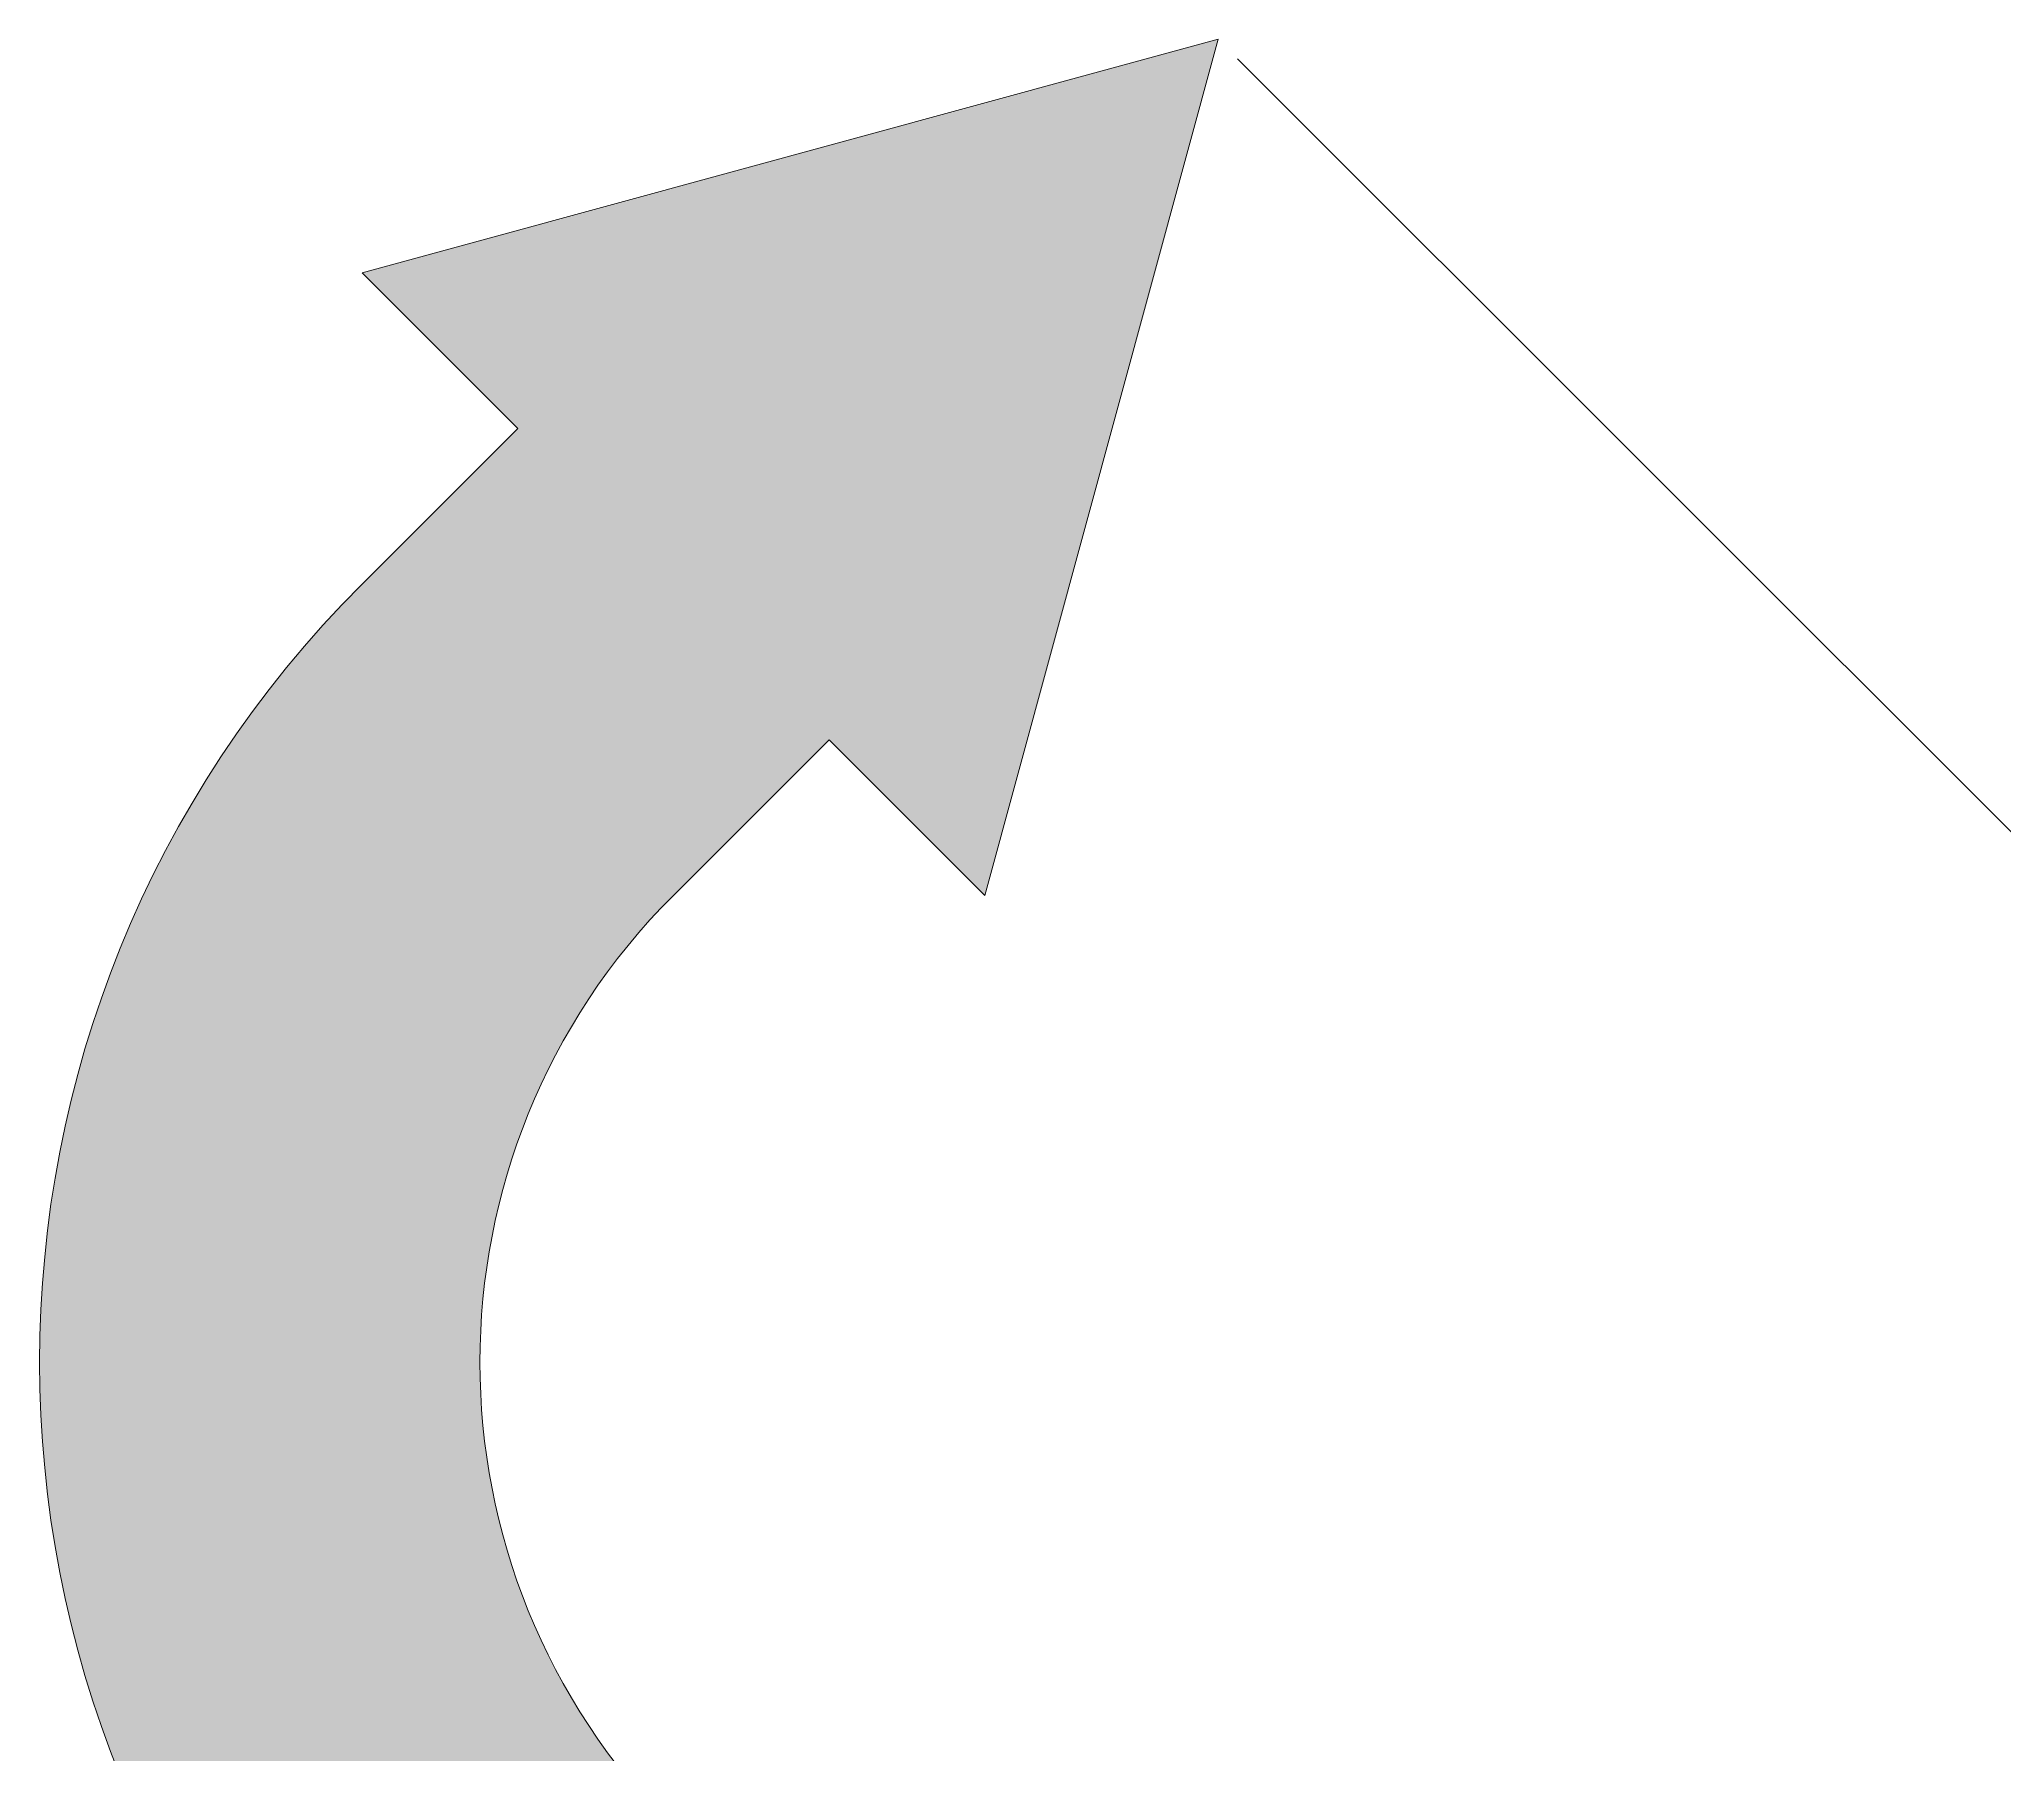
# Model space of a CAD drawing. Header units: inches. Extents: x -3859 to 7158, y 3705 to 4657.
# Drawn here: x 1369.1 to 1422.6, y 4168.5 to 4215.3 of the extents above; entities that cross this region are included whole.
import ezdxf

# ---------------------------------------------------------------- set-up
doc = ezdxf.new("R2010")
doc.units = ezdxf.units.IN
doc.header["$MEASUREMENT"] = 0
doc.layers.get('DEFPOINTS').update_dxf_attribs({"lineweight": 0})
for name, color, linetype, lineweight in [('D6', 6, 'Continuous', 0), ('Dimension', 4, 'Continuous', 0), ('Hatches', 6, 'Continuous', 0)]:
    doc.layers.add(name, color=color, linetype=linetype, lineweight=lineweight)
doc.styles.get("Standard").update_dxf_attribs({"font": 'ARIALN.TTF'})
doc.dimstyles.get("Standard").update_dxf_attribs({"dimtxt": 0.18, "dimasz": 0.18, "dimexe": 0.18, "dimexo": 0.0625, "dimgap": 0.09, "dimtad": 1, "dimdec": 4, "dimzin": 0, "dimdsep": 46, "dimlunit": 4, "dimtxsty": 'Standard', "dimcen": 0.09, "dimadec": 0, "dimazin": 0, "dimtfac": 1, "dimtdec": 4, "dimtofl": 0, "dimtmove": 0, "dimatfit": 3, "dimfxl": 1, "dimtolj": 1, "dimtzin": 0, "dimarcsym": 0})

# ---------------------------------------------------------------- blocks, each defined once
blk = doc.blocks.new('*D114')
at = {"layer": 'DEFPOINTS', "color": 0, "transparency": 16777216}
for p in [(1401.207097111205, 4215.262816545618), (1452.320612434304, 4164.149301222518), (1403.399128132884, 4132.460612468673)]:
    blk.add_point(p, dxfattribs=at)
at = {"layer": 'Dimension', "color": 0, "lineweight": -2, "transparency": 16777216}
for p, q in [((1401.737427197095, 4214.732486459729), (1453.847963081667, 4162.621950575155)), ((1413.542876554034, 4125.371565342249), (1450.793261786941, 4162.621950575155)), ((1403.929458218774, 4131.930282382783), (1413.542876554034, 4122.316864047523))]:
    blk.add_line(p, q, dxfattribs=at)
at = {"layer": 'Dimension', "color": 0, "transparency": 16777216}
for points in [[(1450.538703345714, 4162.876509016382), (1451.047820228168, 4162.367392133928), (1452.320612434304, 4164.149301222518)], [(1413.288318112807, 4125.626123783475), (1413.797434995261, 4125.117006901021), (1412.015525906671, 4123.844214694886)]]:
    blk.add_solid(points, dxfattribs=at)
at = {"layer": 'Dimension', "color": 0, "transparency": 16777216, "insert": (1430.624569863484, 4145.540257265706), "char_height": 2.16, "attachment_point": 5, "rotation": 44.99999999999924}
blk.add_mtext('\\A1;4\'-9"', dxfattribs=at)

msp = doc.modelspace()

# ---------------------------------------------------------------- hatches: boundary and pattern name
at = {"layer": 'Hatches', "transparency": 33554559}
h = msp.add_hatch(color=256, dxfattribs=at)
edge = h.paths.add_edge_path()
edge.add_line((1382.115214019168, 4204.65621482782), (1377.872573332049, 4200.413574140701))
edge.add_arc((1399.085776767646, 4179.200370705104), 30, 135, 225)
edge.add_line((1377.872573332049, 4157.987167269508), (1403.328417454765, 4132.531323146793))
edge.add_line((1403.328417454765, 4132.531323146792), (1411.813698829004, 4141.01660452103))
edge.add_line((1411.813698829004, 4141.016604521031), (1386.357854706288, 4166.472448643746))
edge.add_arc((1399.085776767646, 4179.200370705104), 18, 135, 225, ccw=False)
edge.add_line((1386.357854706288, 4191.928292766462), (1390.600495393407, 4196.170933453581))
edge.add_line((1390.600495393407, 4196.170933453582), (1394.843136080526, 4191.928292766463))
edge.add_line((1394.843136080526, 4191.928292766462), (1401.207097111205, 4215.262816545618))
edge.add_line((1401.207097111205, 4215.262816545618), (1377.872573332049, 4208.898855514939))
edge.add_line((1377.872573332049, 4208.898855514939), (1382.115214019168, 4204.65621482782))

# ---------------------------------------------------------------- linework, layer by layer
at = {"layer": 'D6', "flags": 128}
msp.add_lwpolyline([(1382.115214019168, 4204.65621482782), (1377.872573332049, 4200.413574140701, 0.414213562373095), (1377.872573332049, 4157.987167269508), (1403.328417454765, 4132.531323146792), (1411.813698829004, 4141.016604521031), (1386.357854706288, 4166.472448643746, -0.414213562373095), (1386.357854706288, 4191.928292766462), (1390.600495393407, 4196.170933453582), (1394.843136080526, 4191.928292766462), (1401.207097111205, 4215.262816545618), (1377.872573332049, 4208.898855514939)], format="xyb", close=True, dxfattribs=at)

# ---------------------------------------------------------------- dimensions: what is measured, and where the dimension line sits
at = {"layer": 'Dimension'}
dim = msp.add_linear_dim(base=(1452.320612434304, 4164.149301222518), p1=(1403.399128132884, 4132.460612468673), p2=(1401.207097111205, 4215.262816545618), angle=44.99999999999923, dimstyle='Standard', override={"dimdec": 0}, dxfattribs=at)
dim.commit()
dim.dimension.update_dxf_attribs({"geometry": '*D114', "text_midpoint": (1430.624569863484, 4145.540257265706)})

doc.saveas('drawing.dxf')
